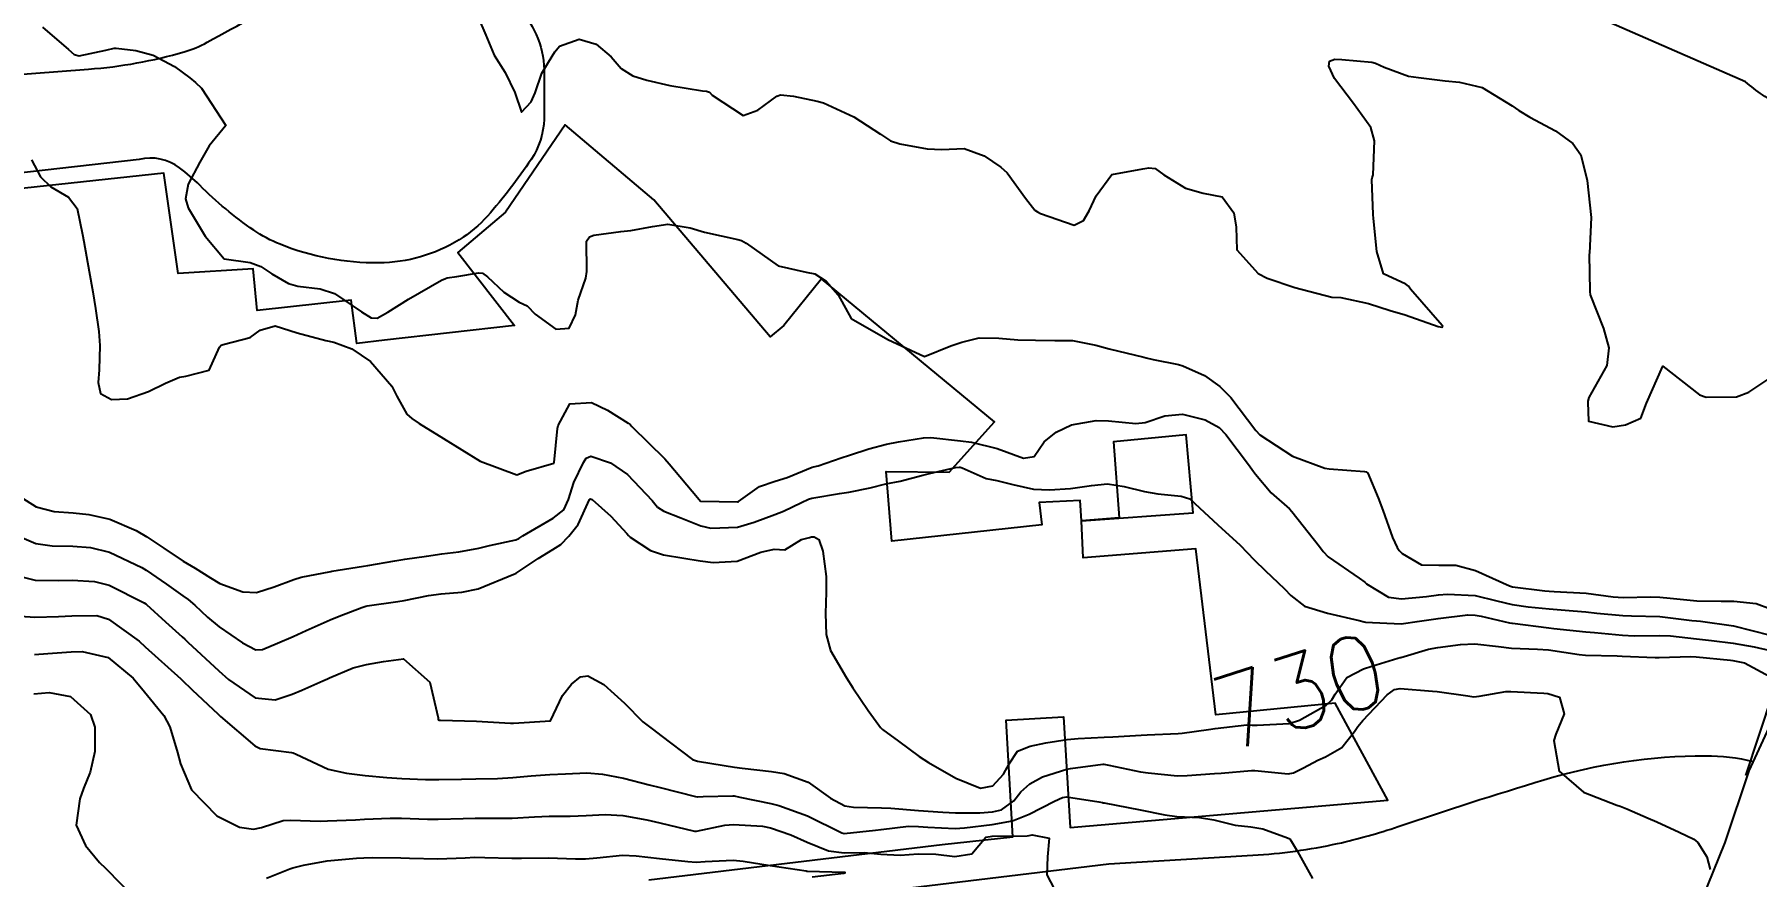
# Model space of a CAD drawing. Header units: metres. Extents: x 318500 to 325275, y 7408834 to 7428799.
# Drawn here: x 321717.2 to 321810.4, y 7415820.2 to 7415865.8 of the extents above; entities that cross this region are included whole.
import ezdxf
from ezdxf.enums import TextEntityAlignment as Align

# ---------------------------------------------------------------- set-up
doc = ezdxf.new("R2010")
doc.units = ezdxf.units.M
doc.header["$MEASUREMENT"] = 0
for name, color, linetype in [('Area', 45, 'Continuous'), ('Cotas', 45, 'Continuous'), ('Curvas de Nivel 1m', 11, 'Continuous'), ('Curvas de Nivel 5m', 15, 'Continuous'), ('Edificações', 30, 'Continuous'), ('Vias Primárias', 230, 'Continuous')]:
    doc.layers.add(name, color=color, linetype=linetype)
doc.styles.add('Style-STANDARD', font='STANDARD.shx')

msp = doc.modelspace()

# ---------------------------------------------------------------- linework, layer by layer
at = {"layer": 'Area'}
msp.add_lwpolyline([(321828.812, 7415871.829), (321825.52, 7415865.266), (321824.407, 7415862.627), (321823.78, 7415860.688), (321820.875, 7415852.855), (321816.863, 7415842.283), (321815.539, 7415839.28), (321814.542, 7415836.485), (321814.272, 7415836.193), (321812.185, 7415830.571), (321810.023, 7415825.882), (321808.723, 7415822.002), (321802.056, 7415805.534), (321797.525, 7415794.4), (321794.514, 7415787.7), (321791.419, 7415779.864), (321790.335, 7415776.74), (321794.679, 7415745.276)], dxfattribs=at)
at = {"layer": 'Curvas de Nivel 1m', "flags": 128}
for points, elevation in [([(321717.598, 7415866.165), (321718.993, 7415864.949), (321719.308, 7415864.675), (321719.577, 7415864.617), (321721.024, 7415864.918), (321721.473, 7415865.021), (321721.582, 7415865.025), (321722.641, 7415864.899), (321723.578, 7415864.651), (321724.74, 7415864.041), (321725.566, 7415863.411), (321725.872, 7415863.165), (321726.209, 7415862.85), (321727.53, 7415860.83), (321726.621, 7415859.736), (321726.105, 7415858.851), (321725.488, 7415857.656), (321725.328, 7415856.862), (321725.473, 7415856.371), (321726.405, 7415854.846), (321727.432, 7415853.618), (321728.834, 7415853.411), (321729.426, 7415853.201), (321730.005, 7415852.801), (321730.91, 7415852.283), (321731.414, 7415852.13), (321732.634, 7415851.983), (321733.41, 7415851.732), (321734.864, 7415850.735), (321735.395, 7415850.419), (321735.72, 7415850.401), (321736.29, 7415850.717), (321737.407, 7415851.426), (321739.197, 7415852.452), (321739.419, 7415852.554), (321739.507, 7415852.581), (321740.042, 7415852.664), (321741.214, 7415852.861), (321741.423, 7415852.831), (321741.688, 7415852.646), (321742.582, 7415851.803), (321743.407, 7415851.27), (321743.85, 7415851.059), (321744.27, 7415850.607), (321745.388, 7415849.809), (321746.117, 7415849.855), (321746.471, 7415850.579), (321746.605, 7415851.381), (321747.023, 7415852.574), (321747.08, 7415852.919), (321747.049, 7415854.574), (321747.223, 7415854.803), (321747.455, 7415854.891), (321748.909, 7415855.097), (321749.459, 7415855.145), (321750.628, 7415855.357), (321751.465, 7415855.499), (321752.672, 7415855.288), (321753.458, 7415855.053), (321755.248, 7415854.668), (321755.452, 7415854.609), (321755.704, 7415854.456), (321757.432, 7415853.231), (321758.949, 7415852.893), (321759.426, 7415852.796), (321760.041, 7415852.401), (321760.688, 7415851.666), (321761.4, 7415850.38), (321763.383, 7415849.244), (321765.37, 7415848.33), (321766.792, 7415848.896), (321767.382, 7415849.09), (321768.329, 7415849.342), (321769.386, 7415849.316), (321770.425, 7415849.219), (321771.384, 7415849.199), (321772.421, 7415849.198), (321773.384, 7415849.184), (321774.64, 7415848.943), (321775.378, 7415848.734), (321777.256, 7415848.287), (321777.371, 7415848.257), (321777.752, 7415848.164), (321779.118, 7415847.894), (321779.367, 7415847.825), (321780.527, 7415847.288), (321781.356, 7415846.704), (321781.965, 7415846.104), (321783.323, 7415844.315), (321783.531, 7415844.087), (321785.303, 7415842.915), (321787.048, 7415842.279), (321787.293, 7415842.244), (321789.201, 7415842.101), (321789.291, 7415842.08), (321789.374, 7415842.009), (321789.945, 7415840.668), (321790.194, 7415839.996), (321790.726, 7415838.509), (321790.965, 7415837.984), (321791.078, 7415837.822), (321791.235, 7415837.644), (321792.297, 7415837.034), (321793.226, 7415837.023), (321794.142, 7415837.025), (321795.222, 7415836.732), (321797.048, 7415835.902), (321797.162, 7415835.854), (321797.209, 7415835.843), (321798.97, 7415835.636), (321799.207, 7415835.608), (321799.48, 7415835.595), (321801.206, 7415835.495), (321802.678, 7415835.301), (321803.204, 7415835.262), (321804.71, 7415835.303), (321805.205, 7415835.292), (321805.759, 7415835.23), (321807.203, 7415835.09), (321808.527, 7415835.074), (321809.203, 7415835.069), (321810.415, 7415834.935), (321811.199, 7415834.649)], 727), ([(321741.202, 7415866.654), (321741.596, 7415865.738), (321742.053, 7415864.643), (321742.647, 7415863.71), (321743.184, 7415862.626), (321743.544, 7415861.563), (321744.052, 7415862.113), (321744.282, 7415862.609), (321744.638, 7415863.671), (321745.199, 7415864.596), (321745.348, 7415864.829), (321745.588, 7415865.132), (321746.654, 7415865.519), (321747.59, 7415865.25), (321748.399, 7415864.558), (321748.94, 7415863.916), (321749.57, 7415863.52), (321750.325, 7415863.286), (321751.565, 7415863.01), (321753.334, 7415862.72), (321753.562, 7415862.701), (321753.714, 7415862.64), (321753.858, 7415862.486), (321755.544, 7415861.385), (321756.338, 7415861.658), (321757.361, 7415862.433), (321757.561, 7415862.497), (321758.276, 7415862.423), (321759.556, 7415862.161), (321759.901, 7415862.059), (321761.544, 7415861.301), (321762.977, 7415860.358), (321763.525, 7415859.999), (321764.022, 7415859.845), (321765.519, 7415859.577), (321766.304, 7415859.532), (321767.519, 7415859.597), (321768.604, 7415859.193), (321769.505, 7415858.58), (321769.846, 7415858.267), (321770.841, 7415856.902), (321771.344, 7415856.251), (321771.479, 7415856.159), (321771.658, 7415856.066), (321773.468, 7415855.436), (321773.986, 7415855.698), (321774.279, 7415856.208), (321774.672, 7415857.022), (321775.51, 7415858.19), (321777.195, 7415858.491), (321777.514, 7415858.543), (321777.859, 7415858.51), (321778.338, 7415858.158), (321779.499, 7415857.44), (321780.456, 7415857.165), (321781.493, 7415856.963), (321782.115, 7415856.104), (321782.251, 7415855.32), (321782.279, 7415854.102), (321783.437, 7415852.818), (321783.921, 7415852.569), (321785.43, 7415852.06), (321787.423, 7415851.537), (321787.926, 7415851.522), (321789.418, 7415851.197), (321790.586, 7415850.819), (321791.409, 7415850.583), (321793.192, 7415849.953), (321793.399, 7415849.911), (321793.428, 7415849.922), (321793.44, 7415849.95), (321793.401, 7415850.001), (321791.701, 7415851.976), (321791.578, 7415852.124), (321791.433, 7415852.237), (321790.233, 7415852.793), (321789.868, 7415854.004), (321789.694, 7415855.79), (321789.67, 7415856.007), (321789.605, 7415857.912), (321789.62, 7415858.008), (321789.663, 7415858.159), (321789.745, 7415860.007), (321789.541, 7415860.727), (321788.597, 7415862.024), (321787.58, 7415863.388), (321787.263, 7415864.043), (321787.312, 7415864.324), (321787.594, 7415864.427), (321787.974, 7415864.415), (321789.593, 7415864.266), (321789.805, 7415864.22), (321790.271, 7415864), (321791.583, 7415863.516), (321792.12, 7415863.436), (321793.579, 7415863.25), (321794.342, 7415863.185), (321795.574, 7415862.893), (321797.192, 7415861.906), (321797.556, 7415861.649), (321798.161, 7415861.284), (321799.54, 7415860.549), (321800.492, 7415859.866), (321800.918, 7415859.253), (321801.26, 7415857.854), (321801.48, 7415855.85), (321801.381, 7415853.921), (321801.379, 7415853.851), (321801.412, 7415851.868), (321801.414, 7415851.85), (321801.427, 7415851.662), (321802.152, 7415849.839), (321802.43, 7415848.789), (321802.328, 7415847.836), (321801.352, 7415846.097), (321801.294, 7415845.907), (321801.291, 7415845.851), (321801.334, 7415844.816), (321802.644, 7415844.516), (321803.332, 7415844.619), (321804.168, 7415844.977), (321804.473, 7415845.803), (321805.37, 7415847.79), (321807.355, 7415846.243), (321807.707, 7415846.118), (321809.354, 7415846.138), (321810.016, 7415846.39), (321811.366, 7415847.293)], 726), ([(321717.003, 7415858.975), (321717.491, 7415858.06), (321718.046, 7415857.522), (321718.997, 7415856.947), (321719.471, 7415856.348), (321719.759, 7415854.935), (321719.827, 7415854.552), (321720.114, 7415852.93), (321720.312, 7415851.83), (321720.455, 7415850.924), (321720.633, 7415849.67), (321720.696, 7415848.92), (321720.664, 7415847.607), (321720.608, 7415846.921), (321720.73, 7415846.315), (321721.331, 7415845.988), (321722.199, 7415846.033), (321723.335, 7415846.42), (321724.245, 7415846.876), (321725.006, 7415847.204), (321725.346, 7415847.265), (321726.617, 7415847.575), (321727.171, 7415848.833), (321727.265, 7415848.938), (321727.372, 7415848.972), (321728.845, 7415849.349), (321729.384, 7415849.757), (321730.2, 7415849.986), (321731.382, 7415849.601), (321732.937, 7415849.197), (321733.375, 7415849.104), (321734.345, 7415848.74), (321735.36, 7415848.054), (321736.521, 7415846.712), (321736.793, 7415846.167), (321737.325, 7415845.2), (321737.591, 7415844.965), (321737.988, 7415844.69), (321739.308, 7415843.873), (321741.29, 7415842.65), (321743.279, 7415841.915), (321743.788, 7415842.107), (321745.289, 7415842.541), (321745.303, 7415842.577), (321745.493, 7415844.413), (321745.519, 7415844.588), (321746.157, 7415845.756), (321747.333, 7415845.837), (321748.189, 7415845.418), (321749.322, 7415844.717), (321749.42, 7415844.638), (321749.512, 7415844.537), (321751.294, 7415842.773), (321751.54, 7415842.507), (321753.066, 7415840.689), (321753.242, 7415840.49), (321753.26, 7415840.483), (321755.243, 7415840.443), (321755.26, 7415840.449), (321755.286, 7415840.46), (321756.431, 7415841.285), (321757.277, 7415841.566), (321757.933, 7415841.77), (321759.289, 7415842.32), (321759.358, 7415842.34), (321759.604, 7415842.405), (321760.853, 7415842.83), (321761.299, 7415842.971), (321762.347, 7415843.322), (321763.308, 7415843.57), (321763.963, 7415843.691), (321765.314, 7415843.925), (321765.701, 7415843.937), (321767.312, 7415843.757), (321767.919, 7415843.683), (321769.306, 7415843.344), (321770.734, 7415842.82), (321771.3, 7415842.905), (321771.856, 7415843.697), (321772.498, 7415844.232), (321773.326, 7415844.616), (321774.669, 7415844.861), (321775.33, 7415844.831), (321776.814, 7415844.689), (321777.329, 7415844.755), (321778.382, 7415845.106), (321779.336, 7415845.195), (321780.569, 7415844.883), (321781.325, 7415844.473), (321781.698, 7415844.106), (321782.922, 7415842.467), (321783.187, 7415842.091), (321783.289, 7415841.948), (321784.145, 7415840.943), (321785.135, 7415840.062), (321785.268, 7415839.927), (321786.757, 7415838.037), (321786.957, 7415837.755), (321787.232, 7415837.476), (321788.919, 7415836.309), (321789.211, 7415836.102), (321789.261, 7415836.06), (321789.312, 7415836.008), (321790.506, 7415835.294), (321791.202, 7415835.186), (321792.561, 7415835.317), (321793.205, 7415835.403), (321793.702, 7415835.448), (321795.204, 7415835.368), (321796.369, 7415835.08), (321797.2, 7415834.88), (321798.073, 7415834.761), (321799.198, 7415834.649), (321800.509, 7415834.545), (321801.196, 7415834.493), (321801.781, 7415834.426), (321803.195, 7415834.284), (321803.658, 7415834.277), (321805.194, 7415834.232), (321806.938, 7415834.027), (321807.192, 7415834), (321807.41, 7415833.985), (321809.19, 7415833.74), (321811.183, 7415833.23)], 728), ([(321715.974, 7415840.983), (321717.252, 7415840.176), (321718.217, 7415839.923), (321719.249, 7415839.848), (321720.092, 7415839.771), (321721.246, 7415839.516), (321722.661, 7415838.896), (321723.235, 7415838.556), (321724.156, 7415837.946), (321725.216, 7415837.242), (321725.867, 7415836.85), (321726.695, 7415836.331), (321727.198, 7415836.027), (321728.443, 7415835.566), (321729.191, 7415835.545), (321730.147, 7415835.844), (321731.202, 7415836.251), (321731.61, 7415836.368), (321733.209, 7415836.678), (321733.267, 7415836.692), (321733.611, 7415836.746), (321734.985, 7415836.961), (321735.214, 7415837), (321736.673, 7415837.253), (321737.22, 7415837.341), (321738.39, 7415837.515), (321739.224, 7415837.626), (321740.145, 7415837.743), (321741.229, 7415837.942), (321741.798, 7415838.075), (321743.237, 7415838.399), (321743.385, 7415838.47), (321743.601, 7415838.615), (321745.25, 7415839.558), (321745.823, 7415840.016), (321746.091, 7415840.582), (321746.365, 7415841.488), (321746.896, 7415842.574), (321747.048, 7415842.818), (321747.295, 7415842.918), (321748.35, 7415842.554), (321749.281, 7415841.932), (321750.611, 7415840.52), (321750.91, 7415840.169), (321751.254, 7415839.936), (321752.171, 7415839.581), (321753.247, 7415839.15), (321753.793, 7415839.03), (321755.246, 7415839.086), (321756.146, 7415839.344), (321757.253, 7415839.772), (321757.732, 7415839.948), (321758.711, 7415840.415), (321759.079, 7415840.596), (321759.264, 7415840.653), (321760.758, 7415840.897), (321761.269, 7415840.978), (321762.424, 7415841.211), (321763.276, 7415841.418), (321764.046, 7415841.574), (321765.283, 7415841.885), (321765.632, 7415841.978), (321767.053, 7415842.304), (321767.26, 7415842.331), (321767.29, 7415842.327), (321767.416, 7415842.298), (321768.713, 7415841.71), (321769.283, 7415841.598), (321770.151, 7415841.391), (321771.279, 7415841.136), (321772.137, 7415841.095), (321773.28, 7415841.18), (321774.41, 7415841.332), (321775.282, 7415841.425), (321776.177, 7415841.286), (321777.278, 7415841.009), (321777.998, 7415840.88), (321779.276, 7415840.75), (321779.747, 7415840.605), (321780.265, 7415840.125), (321781.256, 7415839.204), (321782.471, 7415838.098), (321783.228, 7415837.311), (321783.847, 7415836.708), (321784.506, 7415836.071), (321784.871, 7415835.729), (321785.203, 7415835.369), (321785.949, 7415834.801), (321787.194, 7415834.427), (321788.913, 7415834.013), (321789.189, 7415833.944), (321789.259, 7415833.939), (321791.188, 7415833.842), (321791.316, 7415833.85), (321792.045, 7415833.967), (321793.192, 7415834.124), (321794.798, 7415834.33), (321795.194, 7415834.319), (321795.52, 7415834.252), (321797.063, 7415833.902), (321797.19, 7415833.874), (321797.22, 7415833.869), (321799.186, 7415833.628), (321799.46, 7415833.593), (321801.183, 7415833.415), (321801.655, 7415833.37), (321803.181, 7415833.218), (321803.804, 7415833.187), (321805.181, 7415833.208), (321805.779, 7415833.186), (321807.179, 7415833.024), (321808.006, 7415832.929), (321809.176, 7415832.785), (321810.306, 7415832.59), (321811.17, 7415832.394)], 729), ([(321715.59, 7415836.601), (321717.199, 7415836.215), (321718.43, 7415836.183), (321719.199, 7415836.208), (321720.412, 7415836.135), (321721.195, 7415835.934), (321723.093, 7415834.979), (321723.181, 7415834.924), (321723.202, 7415834.912), (321723.228, 7415834.889), (321724.251, 7415833.954), (321725.163, 7415833.136), (321725.307, 7415833.003), (321725.463, 7415832.855), (321727.137, 7415831.295), (321727.657, 7415830.825), (321729.115, 7415829.834), (321730.191, 7415829.716), (321731.119, 7415830.026), (321731.643, 7415830.251), (321732.784, 7415830.755), (321733.023, 7415830.861), (321733.132, 7415830.907), (321734.419, 7415831.459), (321735.144, 7415831.635), (321736.056, 7415831.807), (321737.149, 7415831.95), (321738.564, 7415830.678), (321739.018, 7415828.755), (321739.029, 7415828.671), (321739.059, 7415828.63), (321739.1, 7415828.622), (321739.148, 7415828.621), (321741.099, 7415828.568), (321742.94, 7415828.464), (321743.098, 7415828.468), (321745.1, 7415828.59), (321745.749, 7415829.956), (321746.244, 7415830.579), (321746.736, 7415830.974), (321747.137, 7415831.016), (321747.992, 7415830.557), (321749.115, 7415829.548), (321750.117, 7415828.525), (321750.679, 7415828.1), (321751.093, 7415827.798), (321752.808, 7415826.493), (321753.079, 7415826.405), (321753.182, 7415826.385), (321755.074, 7415826.083), (321755.497, 7415826.03), (321757.071, 7415825.844), (321757.763, 7415825.73), (321759.063, 7415825.264), (321760.284, 7415824.391), (321761.044, 7415823.981), (321761.512, 7415823.904), (321763.043, 7415823.872), (321763.536, 7415823.854), (321765.044, 7415823.734), (321766.368, 7415823.635), (321767.043, 7415823.602), (321768.37, 7415823.607), (321769.044, 7415823.655), (321769.54, 7415823.771), (321770.202, 7415824.258), (321770.578, 7415824.734), (321771.064, 7415825.178), (321771.763, 7415825.546), (321773.076, 7415825.972), (321773.283, 7415826.011), (321774.749, 7415826.195), (321775.038, 7415826.234), (321775.081, 7415826.23), (321775.354, 7415826.187), (321777.075, 7415825.826), (321777.477, 7415825.761), (321779.072, 7415825.614), (321779.588, 7415825.616), (321781.074, 7415825.724), (321781.43, 7415825.752), (321783.077, 7415825.9), (321783.267, 7415825.897), (321785.075, 7415825.723), (321785.364, 7415825.767), (321785.889, 7415826.048), (321786.665, 7415826.457), (321787.089, 7415826.631), (321787.977, 7415827.141), (321788.659, 7415828.015), (321788.842, 7415828.283), (321789.116, 7415828.605), (321790.425, 7415829.991), (321790.835, 7415830.284), (321791.135, 7415830.346), (321792.891, 7415830.197), (321793.133, 7415830.176), (321794.796, 7415829.933), (321795.13, 7415829.887), (321795.412, 7415829.926), (321796.863, 7415830.175), (321797.134, 7415830.18), (321798.916, 7415830.091), (321799.133, 7415830.074), (321799.76, 7415829.864), (321800.015, 7415828.967), (321799.573, 7415827.865), (321799.454, 7415827.518), (321799.752, 7415825.863), (321801.063, 7415824.726), (321802.864, 7415824.012), (321803.052, 7415823.955), (321803.409, 7415823.815), (321804.568, 7415823.32), (321805.043, 7415823.122), (321806.255, 7415822.561), (321807.034, 7415822.182), (321807.263, 7415821.997), (321807.746, 7415821.215), (321807.93, 7415820.53)], 731), ([(321715.869, 7415834.287), (321717.172, 7415834.196), (321718.462, 7415834.239), (321719.173, 7415834.281), (321720.539, 7415834.285), (321721.172, 7415834.095), (321722.826, 7415832.893), (321723.156, 7415832.601), (321725.076, 7415830.861), (321725.129, 7415830.813), (321725.701, 7415830.271), (321727.102, 7415828.948), (321727.228, 7415828.829), (321729.084, 7415827.236), (321729.373, 7415827.096), (321731.081, 7415826.879), (321731.162, 7415826.86), (321731.327, 7415826.776), (321733.068, 7415825.97), (321734.053, 7415825.752), (321735.063, 7415825.624), (321736.25, 7415825.524), (321737.062, 7415825.471), (321738.335, 7415825.407), (321739.061, 7415825.412), (321740.29, 7415825.43), (321741.062, 7415825.436), (321742.23, 7415825.465), (321743.064, 7415825.52), (321744.065, 7415825.605), (321745.066, 7415825.677), (321745.926, 7415825.722), (321747.068, 7415825.763), (321747.923, 7415825.701), (321749.064, 7415825.473), (321750.453, 7415825.126), (321751.057, 7415824.974), (321752.969, 7415824.491), (321753.05, 7415824.476), (321753.067, 7415824.473), (321753.375, 7415824.485), (321754.985, 7415824.527), (321755.051, 7415824.52), (321755.365, 7415824.455), (321757.045, 7415824.1), (321757.476, 7415823.993), (321759.035, 7415823.431), (321760.894, 7415822.51), (321761.022, 7415822.48), (321762.72, 7415822.659), (321763.025, 7415822.701), (321764.497, 7415822.874), (321765.035, 7415822.869), (321765.544, 7415822.832), (321767.035, 7415822.762), (321767.534, 7415822.792), (321769.037, 7415822.962), (321770.135, 7415823.163), (321771.043, 7415823.537), (321772.411, 7415824.23), (321772.848, 7415824.428), (321773.054, 7415824.461), (321774.814, 7415824.194), (321775.013, 7415824.154), (321775.05, 7415824.147), (321775.1, 7415824.139), (321777.046, 7415823.756), (321778.391, 7415823.497), (321779.043, 7415823.408), (321780.261, 7415823.341), (321781.041, 7415823.217), (321782.195, 7415822.942), (321783.038, 7415822.842), (321783.698, 7415822.742), (321785.032, 7415822.255), (321785.16, 7415822.187), (321785.252, 7415822.057), (321785.563, 7415821.511), (321786.383, 7415820.039)], 732), ([(321717.148, 7415832.175), (321717.88, 7415832.228), (321719.151, 7415832.32), (321719.742, 7415832.34), (321721.147, 7415832.021), (321722.502, 7415830.896), (321723.119, 7415830.161), (321724.156, 7415828.874), (321724.479, 7415828.255), (321724.903, 7415826.863), (321725.071, 7415826.248), (321725.663, 7415824.851), (321727.029, 7415823.439), (321728.261, 7415822.818), (321729.019, 7415822.716), (321729.449, 7415822.804), (321730.62, 7415823.192), (321731.026, 7415823.208), (321732.627, 7415823.155), (321733.026, 7415823.16), (321734.537, 7415823.225), (321735.028, 7415823.252), (321736.42, 7415823.318), (321737.029, 7415823.322), (321738.446, 7415823.261), (321739.029, 7415823.251), (321740.384, 7415823.302), (321741.03, 7415823.315), (321742.349, 7415823.312), (321743.031, 7415823.322), (321744.249, 7415823.385), (321745.032, 7415823.42), (321746.182, 7415823.43), (321747.033, 7415823.462), (321748.072, 7415823.516), (321749.034, 7415823.463), (321750.332, 7415823.219), (321751.028, 7415823.054), (321752.902, 7415822.611), (321753.022, 7415822.611), (321754.553, 7415822.942), (321755.028, 7415822.977), (321756.589, 7415822.874), (321757.025, 7415822.787), (321758.13, 7415822.419), (321759.016, 7415822.02), (321760.158, 7415821.539), (321761.011, 7415821.435), (321762.101, 7415821.454), (321763.01, 7415821.37), (321764.05, 7415821.3), (321765.016, 7415821.375), (321765.975, 7415821.356), (321767.014, 7415821.229), (321767.924, 7415821.379), (321768.684, 7415822.275), (321769.031, 7415822.345), (321770.933, 7415822.349), (321771.031, 7415822.367), (321771.202, 7415822.418), (321772.115, 7415822.234), (321772.033, 7415821.216), (321771.999, 7415820.235), (321772.972, 7415818.383)], 733), ([(321717.116, 7415830.051), (321717.953, 7415830.122), (321719.115, 7415829.913), (321720.192, 7415828.924), (321720.421, 7415828.247), (321720.426, 7415826.92), (321720.174, 7415825.813), (321719.82, 7415824.928), (321719.609, 7415824.364), (321719.418, 7415822.934), (321719.913, 7415821.83), (321720.677, 7415820.915), (321720.995, 7415820.603), (321722.674, 7415818.893)], 734), ([(321729.724, 7415820.064), (321730.997, 7415820.565), (321731.152, 7415820.624), (321731.731, 7415820.769), (321733.003, 7415821), (321734.592, 7415821.147), (321735.004, 7415821.168), (321735.462, 7415821.181), (321737.005, 7415821.171), (321737.463, 7415821.152), (321739.004, 7415821.113), (321740.491, 7415821.17), (321741.005, 7415821.194), (321741.552, 7415821.188), (321743.005, 7415821.143), (321743.546, 7415821.152), (321745.006, 7415821.169), (321746.47, 7415821.111), (321747.005, 7415821.108), (321747.616, 7415821.171), (321749.008, 7415821.302), (321749.745, 7415821.266), (321751.006, 7415821.127), (321752.541, 7415820.958), (321753.004, 7415820.935), (321753.484, 7415820.962), (321755.006, 7415821.038), (321755.546, 7415820.992), (321757.003, 7415820.743), (321758.956, 7415820.455), (321759, 7415820.442), (321759.025, 7415820.435), (321761, 7415820.39), (321761.047, 7415820.379), (321761.044, 7415820.335), (321760.999, 7415820.312), (321759.282, 7415820.119)], 734)]:
    msp.add_lwpolyline(points, dxfattribs=dict(at, elevation=elevation))
at = {"layer": 'Curvas de Nivel 5m', "elevation": 730, "flags": 128}
for points in [[(321715.365, 7415838.989), (321717.228, 7415838.195), (321718.116, 7415838.067), (321719.227, 7415838.047), (321720.182, 7415837.969), (321721.222, 7415837.72), (321722.977, 7415836.892), (321723.208, 7415836.749), (321724.308, 7415835.984), (321725.188, 7415835.366), (321725.483, 7415835.154), (321725.839, 7415834.85), (321726.532, 7415834.198), (321727.168, 7415833.673), (321728.421, 7415832.817), (321729.154, 7415832.438), (321729.515, 7415832.444), (321730.328, 7415832.792), (321731.164, 7415833.162), (321731.873, 7415833.476), (321733.173, 7415834.055), (321733.662, 7415834.258), (321734.887, 7415834.733), (321735.109, 7415834.803), (321735.181, 7415834.818), (321736.839, 7415835.052), (321737.186, 7415835.109), (321738.498, 7415835.372), (321739.192, 7415835.46), (321740.304, 7415835.548), (321741.196, 7415835.736), (321743.115, 7415836.528), (321743.209, 7415836.565), (321743.248, 7415836.58), (321743.304, 7415836.619), (321744.445, 7415837.378), (321745.229, 7415837.869), (321745.673, 7415838.146), (321746.102, 7415838.581), (321746.601, 7415839.222), (321747.224, 7415840.57), (321747.235, 7415840.596), (321747.261, 7415840.618), (321747.371, 7415840.568), (321748.369, 7415839.671), (321749.242, 7415838.735), (321749.332, 7415838.63), (321749.429, 7415838.537), (321750.518, 7415837.809), (321751.226, 7415837.576), (321752.33, 7415837.392), (321753.222, 7415837.259), (321753.911, 7415837.17), (321755.222, 7415837.238), (321756.509, 7415837.721), (321757.232, 7415837.891), (321757.807, 7415837.848), (321758.702, 7415838.415), (321759.129, 7415838.523), (321759.241, 7415838.551), (321759.396, 7415838.562), (321759.64, 7415838.404), (321759.859, 7415837.772), (321760.034, 7415836.398), (321760.043, 7415835.552), (321760.011, 7415834.398), (321760.033, 7415833.262), (321760.275, 7415832.393), (321761.138, 7415830.922), (321761.486, 7415830.375), (321762.324, 7415829.15), (321762.895, 7415828.353), (321762.98, 7415828.233), (321763.098, 7415828.111), (321763.955, 7415827.478), (321765.085, 7415826.657), (321765.577, 7415826.323), (321767.068, 7415825.474), (321768.396, 7415824.944), (321769.062, 7415825.072), (321769.638, 7415825.698), (321769.961, 7415826.261), (321770.401, 7415826.946), (321771.095, 7415827.222), (321771.947, 7415827.388), (321773.1, 7415827.572), (321773.685, 7415827.628), (321775.103, 7415827.705), (321775.569, 7415827.719), (321777.105, 7415827.815), (321777.435, 7415827.835), (321779.106, 7415827.906), (321779.32, 7415827.924), (321780.757, 7415828.115), (321781.111, 7415828.17), (321782.833, 7415828.373), (321783.113, 7415828.36), (321783.379, 7415828.352), (321785.114, 7415828.446), (321785.686, 7415828.621), (321787.124, 7415829.441), (321787.428, 7415829.726), (321787.611, 7415830.025), (321788.236, 7415830.927), (321789.151, 7415831.398), (321789.606, 7415831.55), (321791.008, 7415831.982), (321791.127, 7415832.014), (321791.161, 7415832.024), (321792.664, 7415832.461), (321793.169, 7415832.556), (321794.396, 7415832.714), (321795.172, 7415832.761), (321796.463, 7415832.618), (321797.169, 7415832.525), (321798.576, 7415832.472), (321799.168, 7415832.425), (321800.837, 7415832.181), (321801.164, 7415832.15), (321802.888, 7415832.101), (321803.164, 7415832.087), (321804.947, 7415832.009), (321805.163, 7415832.008), (321806.866, 7415832.072), (321807.164, 7415832.058), (321809.029, 7415831.875), (321809.162, 7415831.861), (321809.793, 7415831.731), (321811.149, 7415830.983)], [(321811.307, 7415830.053), (321809.84, 7415825.63)]]:
    msp.add_lwpolyline(points, dxfattribs=at)
at = {"layer": 'Edificações'}
msp.add_lwpolyline([(321750.426, 7415819.966), (321766.328, 7415821.889), (321770.146, 7415822.295), (321769.787, 7415828.63), (321772.905, 7415828.81), (321773.266, 7415822.811), (321790.471, 7415824.281), (321787.608, 7415829.544), (321781.157, 7415828.906), (321780.067, 7415837.905), (321773.964, 7415837.418), (321773.872, 7415839.429), (321779.914, 7415839.856), (321779.548, 7415844.072), (321775.608, 7415843.704), (321775.916, 7415839.574), (321773.872, 7415839.429), (321773.797, 7415840.527), (321771.577, 7415840.413), (321771.73, 7415839.208), (321763.59, 7415838.31), (321763.296, 7415842.085), (321766.702, 7415842.054), (321769.156, 7415844.782), (321759.782, 7415852.523), (321757.752, 7415850.004), (321757.014, 7415849.389), (321750.703, 7415856.806), (321745.9, 7415860.867), (321742.667, 7415856.134), (321740.08, 7415853.948), (321743.158, 7415850), (321736.113, 7415849.201), (321734.623, 7415849.02), (321734.314, 7415851.368), (321729.21, 7415850.812), (321728.994, 7415853.077), (321724.947, 7415852.824), (321724.169, 7415858.246), (321715.974, 7415857.374)], dxfattribs=at)
at = {"layer": 'Vias Primárias'}
for points in [[(321822.96, 7415858.477), (321813.221, 7415861.296, -0.052211), (321811.764, 7415861.888, -0.055003), (321809.837, 7415863.206), (321788.046, 7415872.74)], [(321683.354, 7415867.235, 0.073826), (321692.35, 7415862.54, 0.107372), (321696.098, 7415862.09, -0.01226), (321701.059, 7415862.436), (321720.086, 7415863.888, 0.051728), (321725.262, 7415864.827, 0.055828), (321726.51, 7415865.347, -0.005457), (321731.645, 7415868.119, -0.049537)], [(321743.223, 7415867.379, -0.195757), (321744.756, 7415863.856, -0.011893), (321744.756, 7415861.18, -0.142948), (321744.06, 7415858.991, -0.033264), (321741.693, 7415855.929, -0.073863), (321740.162, 7415854.644, -0.13636), (321735.813, 7415853.393, -0.097808), (321730.456, 7415854.401, -0.055495), (321729.029, 7415855.165, -0.045774), (321726.107, 7415857.597, 0.035601), (321725.015, 7415858.545, 0.223668), (321722.823, 7415858.997), (321700.687, 7415856.488)], [(321701.022, 7415812.73), (321720.256, 7415814.529), (321747.853, 7415817.524), (321775.344, 7415820.842), (321783.159, 7415821.305, 0.039157), (321787.743, 7415821.939, 0.028297), (321791.023, 7415822.855, -0.009094), (321798.922, 7415825.391, -0.0722), (321807.673, 7415826.698, -0.063314), (321810.253, 7415826.381, 10.883033)]]:
    msp.add_lwpolyline(points, format="xyb", dxfattribs=at)

# ---------------------------------------------------------------- texts
at = {"layer": 'Cotas', "style": 'Style-STANDARD'}
msp.add_text('730', height=4, rotation=17.58297, dxfattribs=at).set_placement((321785.681, 7415830.201, 730), align=Align.MIDDLE_CENTER)

doc.saveas('drawing.dxf')
